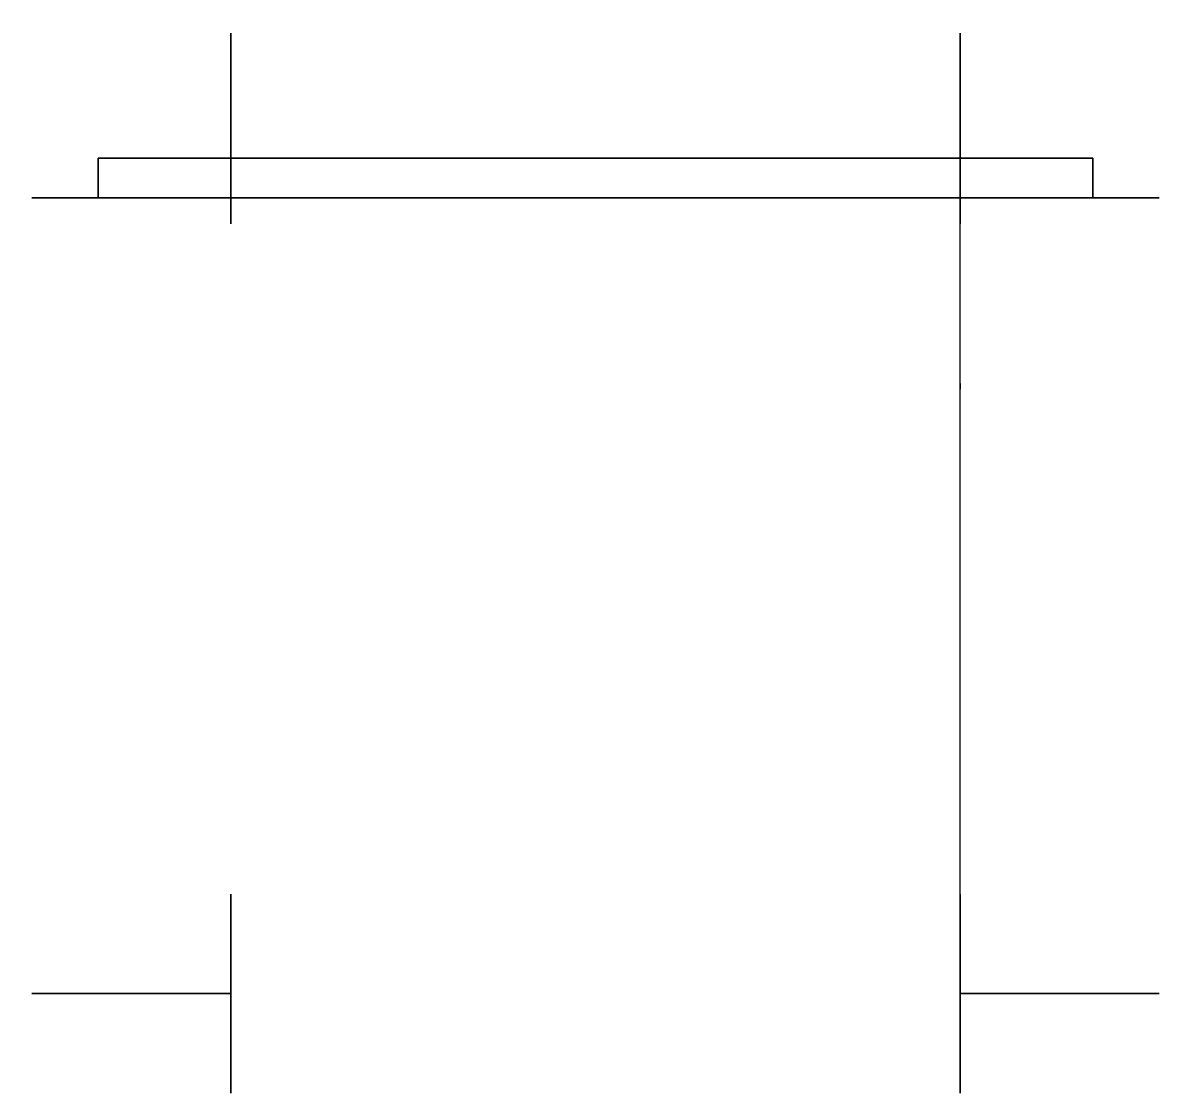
# Model space of a CAD drawing. Extents: x -0.418 to 0.445, y -0.822 to -0.015.
import ezdxf

# ---------------------------------------------------------------- set-up
doc = ezdxf.new("R2010")
doc.units = 0
doc.header["$MEASUREMENT"] = 0
doc.layers.get('0').update_dxf_attribs({"color": 8, "linetype": 'CONTINUOUS'})

msp = doc.modelspace()

# ---------------------------------------------------------------- linework, layer by layer
at = {"color": 5, "extrusion": (-1, 0, 0), "elevation": -0.28866}
for points in [[(0.28655, 0.32168), (0.28974, 0.3742, 0.20732), (0.14641, 0.76896, 1.716872), (0.10978, 0.64958), (0.11774, 0.5493)], [(0.69654, 0.15), (0.69654, 0.25), (0.74654, 0.25, 1), (0.74654, 0.4, 0.084529), (0.28655, 0.32168), (0.28655, 0.32168, -0.913173)]]:
    msp.add_lwpolyline(points, format="xyb", dxfattribs=at)
at = {"color": 5, "extrusion": (0, -1, 0), "elevation": 0.14654}
for points in [[(-0.26134, 0), (-0.26134, 0.5, 1.931852), (-0.36134, 0.42929), (-0.36134, 0.1), (-0.33844, 0.1), (-0.33844, 0)], [(0.28866, 0), (0.28866, 0.5, -1.931852), (0.38866, 0.42929), (0.38866, 0.1), (0.36576, 0.1), (0.36576, 0)]]:
    msp.add_lwpolyline(points, format="xyb", dxfattribs=at)
at = {"color": 5, "extrusion": (-1, 0, 0)}
for centre, radius in [((0.09424, 0.71966, 0.26134), 0.07178), ((0.74654, 0.325, 0.26134), 0.075)]:
    msp.add_circle(centre, radius, dxfattribs=at)
at = {"color": 5, "extrusion": (1, 0, 0)}
for centre, radius in [((-0.09424, 0.71966, 0.28866), 0.07178), ((-0.74654, 0.325, 0.28866), 0.075)]:
    msp.add_circle(centre, radius, dxfattribs=at)
at = {"color": 5, "extrusion": (0, -1, 0)}
for centre in [(-0.33634, 0.5, 0.74654), (0.36366, 0.5, 0.74654)]:
    msp.add_circle(centre, 0.075, dxfattribs=at)
at = {"color": 5}
for points, invisible_edges in [([(-0.36134, -0.74654, 0.1), (-0.26134, -0.74654, 0.1), (-0.26134, -0.74654, 0.5), (-0.36134, -0.74654, 0.42929)], 5), ([(-0.26134, -0.74654), (-0.33844, -0.74654), (-0.33844, -0.74654, 0.1), (-0.26134, -0.74654, 0.1)], 4), ([(0.28866, -0.74654), (0.36576, -0.74654), (0.36576, -0.74654, 0.1), (0.28866, -0.74654, 0.1)], 4), ([(0.38866, -0.74654, 0.1), (0.28866, -0.74654, 0.1), (0.28866, -0.74654, 0.5), (0.38866, -0.74654, 0.42929)], 5)]:
    msp.add_3dface(points, dxfattribs=dict(at, invisible_edges=invisible_edges))

# ---------------------------------------------------------------- meshes
mesh = msp.add_polymesh((6, 3), dxfattribs=at)
for k, corner in enumerate([(0.38866, -0.14654, 0.55), (0.38866, -0.14654), (0.38866, -0.14654), (-0.36134, -0.14654, 0.55), (-0.36134, -0.14654), (-0.36134, -0.14654), (-0.36134, -0.11654, 0.55), (-0.36134, -0.11654), (-0.36134, -0.14654), (0.38866, -0.11654, 0.55), (0.38866, -0.11654), (0.38866, -0.14654), (0.38866, -0.11654, 0.55), (0.38866, -0.11654, 0.55), (0.38866, -0.14654, 0.55), (-0.36134, -0.11654, 0.55), (-0.36134, -0.11654, 0.55), (-0.36134, -0.14654, 0.55)]):
    mesh.set_mesh_vertex(divmod(k, 3), corner)

doc.saveas('drawing.dxf')
